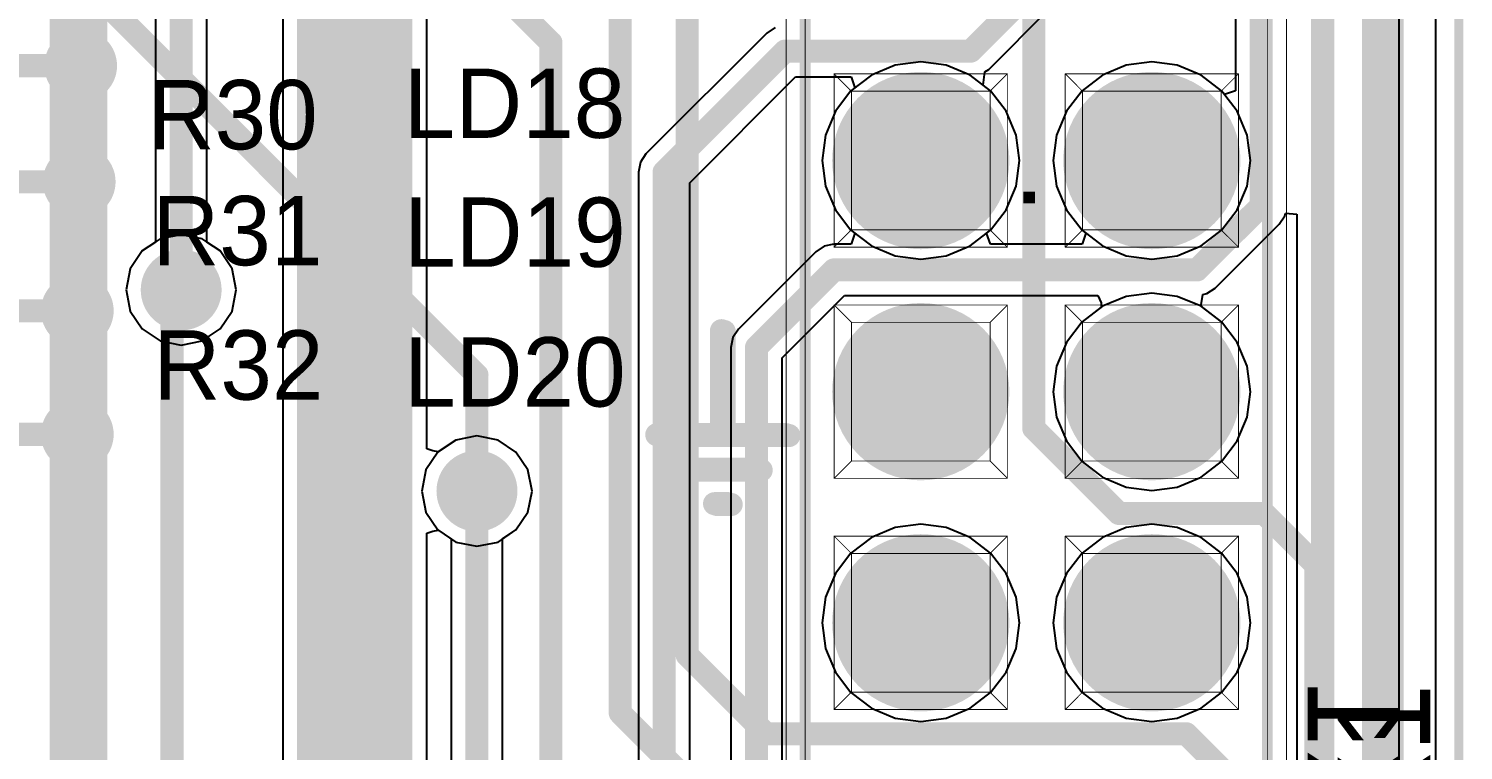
# Model space of a CAD drawing. Header units: millimetres. Extents: x 307 to 423, y 231 to 400.
# Drawn here: x 393.18 to 408.95, y 318.22 to 326.15 of the extents above; entities that cross this region are included whole.
import ezdxf

# ---------------------------------------------------------------- set-up
doc = ezdxf.new("R2010")
doc.units = ezdxf.units.MM
for name, color, linetype in [('BottomLayer', 5, 'Continuous'), ('BottomOverlay', 54, 'Continuous'), ('BottomSolder', 6, 'Continuous'), ('Mechanical1', 6, 'Continuous'), ('Mechanical14', 56, 'Continuous'), ('Mechanical16', 56, 'Continuous'), ('MidLayer1', 16, 'Continuous'), ('MidLayer2', 76, 'Continuous'), ('MultiLayer', 9, 'Continuous'), ('PadHoleLayer', 156, 'Continuous'), ('TopLayer', 1, 'Continuous'), ('TopOverlay', 2, 'Continuous'), ('TopSolder', 216, 'Continuous'), ('ViaHoleLayer', 16, 'Continuous')]:
    doc.layers.add(name, color=color, linetype=linetype)

# ---------------------------------------------------------------- blocks, each defined once
blk = doc.blocks.new('CON_SAMTEC_TSW_135_07_X_D_467')
at = {"layer": 'BottomLayer', "const_width": 0.925}
for points in [[(-36.022, 1.27, 1), (-35.098, 1.27, 1)], [(-33.482, 1.27, 1), (-32.558, 1.27, 1)], [(-30.942, 1.27, 1), (-30.018, 1.27, 1)], [(-36.022, -1.27, 1), (-35.098, -1.27, 1)], [(-33.482, -1.27, 1), (-32.558, -1.27, 1)], [(-30.942, -1.27, 1), (-30.018, -1.27, 1)]]:
    blk.add_lwpolyline(points, format="xyb", close=True, dxfattribs=at)
at = {"layer": 'BottomSolder', "const_width": 0.975}
for points in [[(-36.047, 1.27, 1), (-35.073, 1.27, 1)], [(-33.507, 1.27, 1), (-32.533, 1.27, 1)], [(-30.967, 1.27, 1), (-29.993, 1.27, 1)], [(-36.047, -1.27, 1), (-35.073, -1.27, 1)], [(-33.507, -1.27, 1), (-32.533, -1.27, 1)], [(-30.967, -1.27, 1), (-29.993, -1.27, 1)]]:
    blk.add_lwpolyline(points, format="xyb", close=True, dxfattribs=at)
at = {"layer": 'Mechanical14', "const_width": 0.01}
for points in [[(44.45, 2.54), (-44.45, 2.54)], [(-36.513, 0.318), (-36.513, 2.223)], [(-36.322, 2.032), (-36.513, 2.223)], [(-34.608, 2.223), (-36.513, 2.223)], [(-34.798, 2.032), (-34.608, 2.223)], [(-34.608, 0.318), (-34.608, 2.223)], [(-33.972, 0.318), (-33.972, 2.223)], [(-33.782, 2.032), (-33.972, 2.223)], [(-32.068, 2.223), (-33.972, 2.223)], [(-32.258, 2.032), (-32.068, 2.223)], [(-32.068, 0.318), (-32.068, 2.223)], [(-31.433, 0.318), (-31.433, 2.223)], [(-31.242, 2.032), (-31.433, 2.223)], [(-29.527, 2.223), (-31.433, 2.223)], [(-29.718, 2.032), (-29.527, 2.223)], [(-29.527, 0.318), (-29.527, 2.223)], [(-36.322, 0.508), (-36.322, 2.032)], [(-34.798, 2.032), (-36.322, 2.032)], [(-34.798, 0.508), (-34.798, 2.032)], [(-32.258, 2.032), (-33.782, 2.032)], [(-33.782, 0.508), (-33.782, 2.032)], [(-32.258, 0.508), (-32.258, 2.032)], [(-31.242, 0.508), (-31.242, 2.032)], [(-29.718, 2.032), (-31.242, 2.032)], [(-29.718, 0.508), (-29.718, 2.032)], [(-36.513, 0.318), (-36.322, 0.508)], [(-34.798, 0.508), (-36.322, 0.508)], [(-34.608, 0.318), (-34.798, 0.508)], [(-33.972, 0.318), (-33.782, 0.508)], [(-32.258, 0.508), (-33.782, 0.508)], [(-32.068, 0.318), (-32.258, 0.508)], [(-31.433, 0.318), (-31.242, 0.508)], [(-29.718, 0.508), (-31.242, 0.508)], [(-29.527, 0.318), (-29.718, 0.508)], [(-34.608, 0.318), (-36.513, 0.318)], [(-32.068, 0.318), (-33.972, 0.318)], [(-29.527, 0.318), (-31.433, 0.318)], [(-36.513, -2.223), (-36.513, -0.318)], [(-36.322, -0.508), (-36.513, -0.318)], [(-34.608, -0.318), (-36.513, -0.318)], [(-34.798, -0.508), (-34.608, -0.318)], [(-34.608, -2.223), (-34.608, -0.318)], [(-33.972, -2.223), (-33.972, -0.318)], [(-32.068, -0.318), (-33.972, -0.318)], [(-33.782, -0.508), (-33.972, -0.318)], [(-32.258, -0.508), (-32.068, -0.318)], [(-32.068, -2.223), (-32.068, -0.318)], [(-31.433, -2.223), (-31.433, -0.318)], [(-31.242, -0.508), (-31.433, -0.318)], [(-29.527, -0.318), (-31.433, -0.318)], [(-29.718, -0.508), (-29.527, -0.318)], [(-29.527, -2.223), (-29.527, -0.318)], [(-36.322, -2.032), (-36.322, -0.508)], [(-34.798, -0.508), (-36.322, -0.508)], [(-34.798, -2.032), (-34.798, -0.508)], [(-33.782, -2.032), (-33.782, -0.508)], [(-32.258, -0.508), (-33.782, -0.508)], [(-32.258, -2.032), (-32.258, -0.508)], [(-31.242, -2.032), (-31.242, -0.508)], [(-29.718, -0.508), (-31.242, -0.508)], [(-29.718, -2.032), (-29.718, -0.508)], [(-36.513, -2.223), (-36.322, -2.032)], [(-34.798, -2.032), (-36.322, -2.032)], [(-34.608, -2.223), (-34.798, -2.032)], [(-33.972, -2.223), (-33.782, -2.032)], [(-32.258, -2.032), (-33.782, -2.032)], [(-32.068, -2.223), (-32.258, -2.032)], [(-31.433, -2.223), (-31.242, -2.032)], [(-29.718, -2.032), (-31.242, -2.032)], [(-29.527, -2.223), (-29.718, -2.032)], [(-34.608, -2.223), (-36.513, -2.223)], [(-32.068, -2.223), (-33.972, -2.223)], [(-29.527, -2.223), (-31.433, -2.223)], [(44.45, -2.54), (-44.45, -2.54)]]:
    blk.add_lwpolyline(points, dxfattribs=at)
at = {"layer": 'Mechanical14', "const_width": 0.005}
for points in [[(-36.515, 2.223, 1), (-36.51, 2.223, 1)], [(-36.515, 2.223, 1), (-36.51, 2.223, 1)], [(-36.515, 2.223, 1), (-36.51, 2.223, 1)], [(-34.61, 2.223, 1), (-34.605, 2.223, 1)], [(-34.61, 2.223, 1), (-34.605, 2.223, 1)], [(-34.61, 2.223, 1), (-34.605, 2.223, 1)], [(-33.975, 2.223, 1), (-33.97, 2.223, 1)], [(-33.975, 2.223, 1), (-33.97, 2.223, 1)], [(-33.975, 2.223, 1), (-33.97, 2.223, 1)], [(-32.07, 2.223, 1), (-32.065, 2.223, 1)], [(-32.07, 2.223, 1), (-32.065, 2.223, 1)], [(-32.07, 2.223, 1), (-32.065, 2.223, 1)], [(-31.435, 2.223, 1), (-31.43, 2.223, 1)], [(-31.435, 2.223, 1), (-31.43, 2.223, 1)], [(-31.435, 2.223, 1), (-31.43, 2.223, 1)], [(-29.53, 2.223, 1), (-29.525, 2.223, 1)], [(-29.53, 2.223, 1), (-29.525, 2.223, 1)], [(-29.53, 2.223, 1), (-29.525, 2.223, 1)], [(-36.324, 2.032, 1), (-36.32, 2.032, 1)], [(-36.324, 2.032, 1), (-36.32, 2.032, 1)], [(-36.324, 2.032, 1), (-36.32, 2.032, 1)], [(-34.8, 2.032, 1), (-34.796, 2.032, 1)], [(-34.8, 2.032, 1), (-34.796, 2.032, 1)], [(-34.8, 2.032, 1), (-34.796, 2.032, 1)], [(-33.784, 2.032, 1), (-33.78, 2.032, 1)], [(-33.784, 2.032, 1), (-33.78, 2.032, 1)], [(-33.784, 2.032, 1), (-33.78, 2.032, 1)], [(-32.26, 2.032, 1), (-32.256, 2.032, 1)], [(-32.26, 2.032, 1), (-32.256, 2.032, 1)], [(-32.26, 2.032, 1), (-32.256, 2.032, 1)], [(-31.244, 2.032, 1), (-31.24, 2.032, 1)], [(-31.244, 2.032, 1), (-31.24, 2.032, 1)], [(-31.244, 2.032, 1), (-31.24, 2.032, 1)], [(-29.72, 2.032, 1), (-29.716, 2.032, 1)], [(-29.72, 2.032, 1), (-29.716, 2.032, 1)], [(-29.72, 2.032, 1), (-29.716, 2.032, 1)], [(-36.324, 0.508, 1), (-36.32, 0.508, 1)], [(-36.324, 0.508, 1), (-36.32, 0.508, 1)], [(-36.324, 0.508, 1), (-36.32, 0.508, 1)], [(-34.8, 0.508, 1), (-34.796, 0.508, 1)], [(-34.8, 0.508, 1), (-34.796, 0.508, 1)], [(-34.8, 0.508, 1), (-34.796, 0.508, 1)], [(-33.784, 0.508, 1), (-33.78, 0.508, 1)], [(-33.784, 0.508, 1), (-33.78, 0.508, 1)], [(-33.784, 0.508, 1), (-33.78, 0.508, 1)], [(-32.26, 0.508, 1), (-32.256, 0.508, 1)], [(-32.26, 0.508, 1), (-32.256, 0.508, 1)], [(-32.26, 0.508, 1), (-32.256, 0.508, 1)], [(-31.244, 0.508, 1), (-31.24, 0.508, 1)], [(-31.244, 0.508, 1), (-31.24, 0.508, 1)], [(-31.244, 0.508, 1), (-31.24, 0.508, 1)], [(-29.72, 0.508, 1), (-29.716, 0.508, 1)], [(-29.72, 0.508, 1), (-29.716, 0.508, 1)], [(-29.72, 0.508, 1), (-29.716, 0.508, 1)], [(-36.515, 0.318, 1), (-36.51, 0.318, 1)], [(-36.515, 0.318, 1), (-36.51, 0.318, 1)], [(-36.515, 0.318, 1), (-36.51, 0.318, 1)], [(-34.61, 0.318, 1), (-34.605, 0.318, 1)], [(-34.61, 0.318, 1), (-34.605, 0.318, 1)], [(-34.61, 0.318, 1), (-34.605, 0.318, 1)], [(-33.975, 0.318, 1), (-33.97, 0.318, 1)], [(-33.975, 0.318, 1), (-33.97, 0.318, 1)], [(-33.975, 0.318, 1), (-33.97, 0.318, 1)], [(-32.07, 0.318, 1), (-32.065, 0.318, 1)], [(-32.07, 0.318, 1), (-32.065, 0.318, 1)], [(-32.07, 0.318, 1), (-32.065, 0.318, 1)], [(-31.435, 0.318, 1), (-31.43, 0.318, 1)], [(-31.435, 0.318, 1), (-31.43, 0.318, 1)], [(-31.435, 0.318, 1), (-31.43, 0.318, 1)], [(-29.53, 0.318, 1), (-29.525, 0.318, 1)], [(-29.53, 0.318, 1), (-29.525, 0.318, 1)], [(-29.53, 0.318, 1), (-29.525, 0.318, 1)], [(-36.515, -0.318, 1), (-36.51, -0.318, 1)], [(-36.515, -0.318, 1), (-36.51, -0.318, 1)], [(-36.515, -0.318, 1), (-36.51, -0.318, 1)], [(-34.61, -0.318, 1), (-34.605, -0.318, 1)], [(-34.61, -0.318, 1), (-34.605, -0.318, 1)], [(-34.61, -0.318, 1), (-34.605, -0.318, 1)], [(-33.975, -0.318, 1), (-33.97, -0.318, 1)], [(-33.975, -0.318, 1), (-33.97, -0.318, 1)], [(-33.975, -0.318, 1), (-33.97, -0.318, 1)], [(-32.07, -0.318, 1), (-32.065, -0.318, 1)], [(-32.07, -0.318, 1), (-32.065, -0.318, 1)], [(-32.07, -0.318, 1), (-32.065, -0.318, 1)], [(-31.435, -0.318, 1), (-31.43, -0.318, 1)], [(-31.435, -0.318, 1), (-31.43, -0.318, 1)], [(-31.435, -0.318, 1), (-31.43, -0.318, 1)], [(-29.53, -0.318, 1), (-29.525, -0.318, 1)], [(-29.53, -0.318, 1), (-29.525, -0.318, 1)], [(-29.53, -0.318, 1), (-29.525, -0.318, 1)], [(-36.324, -0.508, 1), (-36.32, -0.508, 1)], [(-36.324, -0.508, 1), (-36.32, -0.508, 1)], [(-36.324, -0.508, 1), (-36.32, -0.508, 1)], [(-34.8, -0.508, 1), (-34.796, -0.508, 1)], [(-34.8, -0.508, 1), (-34.796, -0.508, 1)], [(-34.8, -0.508, 1), (-34.796, -0.508, 1)], [(-33.784, -0.508, 1), (-33.78, -0.508, 1)], [(-33.784, -0.508, 1), (-33.78, -0.508, 1)], [(-33.784, -0.508, 1), (-33.78, -0.508, 1)], [(-32.26, -0.508, 1), (-32.256, -0.508, 1)], [(-32.26, -0.508, 1), (-32.256, -0.508, 1)], [(-32.26, -0.508, 1), (-32.256, -0.508, 1)], [(-31.244, -0.508, 1), (-31.24, -0.508, 1)], [(-31.244, -0.508, 1), (-31.24, -0.508, 1)], [(-31.244, -0.508, 1), (-31.24, -0.508, 1)], [(-29.72, -0.508, 1), (-29.716, -0.508, 1)], [(-29.72, -0.508, 1), (-29.716, -0.508, 1)], [(-29.72, -0.508, 1), (-29.716, -0.508, 1)], [(-36.324, -2.032, 1), (-36.32, -2.032, 1)], [(-36.324, -2.032, 1), (-36.32, -2.032, 1)], [(-36.324, -2.032, 1), (-36.32, -2.032, 1)], [(-34.8, -2.032, 1), (-34.796, -2.032, 1)], [(-34.8, -2.032, 1), (-34.796, -2.032, 1)], [(-34.8, -2.032, 1), (-34.796, -2.032, 1)], [(-33.784, -2.032, 1), (-33.78, -2.032, 1)], [(-33.784, -2.032, 1), (-33.78, -2.032, 1)], [(-33.784, -2.032, 1), (-33.78, -2.032, 1)], [(-32.26, -2.032, 1), (-32.256, -2.032, 1)], [(-32.26, -2.032, 1), (-32.256, -2.032, 1)], [(-32.26, -2.032, 1), (-32.256, -2.032, 1)], [(-31.244, -2.032, 1), (-31.24, -2.032, 1)], [(-31.244, -2.032, 1), (-31.24, -2.032, 1)], [(-31.244, -2.032, 1), (-31.24, -2.032, 1)], [(-29.72, -2.032, 1), (-29.716, -2.032, 1)], [(-29.72, -2.032, 1), (-29.716, -2.032, 1)], [(-29.72, -2.032, 1), (-29.716, -2.032, 1)], [(-36.515, -2.223, 1), (-36.51, -2.223, 1)], [(-36.515, -2.223, 1), (-36.51, -2.223, 1)], [(-36.515, -2.223, 1), (-36.51, -2.223, 1)], [(-34.61, -2.223, 1), (-34.605, -2.223, 1)], [(-34.61, -2.223, 1), (-34.605, -2.223, 1)], [(-34.61, -2.223, 1), (-34.605, -2.223, 1)], [(-33.975, -2.223, 1), (-33.97, -2.223, 1)], [(-33.975, -2.223, 1), (-33.97, -2.223, 1)], [(-33.975, -2.223, 1), (-33.97, -2.223, 1)], [(-32.07, -2.223, 1), (-32.065, -2.223, 1)], [(-32.07, -2.223, 1), (-32.065, -2.223, 1)], [(-32.07, -2.223, 1), (-32.065, -2.223, 1)], [(-31.435, -2.223, 1), (-31.43, -2.223, 1)], [(-31.435, -2.223, 1), (-31.43, -2.223, 1)], [(-31.435, -2.223, 1), (-31.43, -2.223, 1)], [(-29.53, -2.223, 1), (-29.525, -2.223, 1)], [(-29.53, -2.223, 1), (-29.525, -2.223, 1)], [(-29.53, -2.223, 1), (-29.525, -2.223, 1)]]:
    blk.add_lwpolyline(points, format="xyb", close=True, dxfattribs=at)
at = {"layer": 'Mechanical16', "const_width": 0.01}
for points in [[(44.67, 2.75), (-44.67, 2.75)], [(44.67, -2.75), (-44.67, -2.75)]]:
    blk.add_lwpolyline(points, dxfattribs=at)
at = {"layer": 'MidLayer1', "const_width": 0.925}
for points in [[(-36.022, 1.27, 1), (-35.098, 1.27, 1)], [(-33.482, 1.27, 1), (-32.558, 1.27, 1)], [(-30.942, 1.27, 1), (-30.018, 1.27, 1)], [(-36.022, -1.27, 1), (-35.098, -1.27, 1)], [(-33.482, -1.27, 1), (-32.558, -1.27, 1)], [(-30.942, -1.27, 1), (-30.018, -1.27, 1)]]:
    blk.add_lwpolyline(points, format="xyb", close=True, dxfattribs=at)
at = {"layer": 'MidLayer2', "const_width": 0.925}
for points in [[(-36.022, 1.27, 1), (-35.098, 1.27, 1)], [(-33.482, 1.27, 1), (-32.558, 1.27, 1)], [(-30.942, 1.27, 1), (-30.018, 1.27, 1)], [(-36.022, -1.27, 1), (-35.098, -1.27, 1)], [(-33.482, -1.27, 1), (-32.558, -1.27, 1)], [(-30.942, -1.27, 1), (-30.018, -1.27, 1)]]:
    blk.add_lwpolyline(points, format="xyb", close=True, dxfattribs=at)
at = {"layer": 'MultiLayer', "const_width": 0.925}
for points in [[(-36.022, 1.27, 1), (-35.098, 1.27, 1)], [(-33.482, 1.27, 1), (-32.558, 1.27, 1)], [(-30.942, 1.27, 1), (-30.018, 1.27, 1)], [(-36.022, -1.27, 1), (-35.098, -1.27, 1)], [(-33.482, -1.27, 1), (-32.558, -1.27, 1)], [(-30.942, -1.27, 1), (-30.018, -1.27, 1)]]:
    blk.add_lwpolyline(points, format="xyb", close=True, dxfattribs=at)
at = {"layer": 'PadHoleLayer', "const_width": 0.5}
for points in [[(-35.81, 1.27, 1), (-35.31, 1.27, 1)], [(-33.27, 1.27, 1), (-32.77, 1.27, 1)], [(-30.73, 1.27, 1), (-30.23, 1.27, 1)], [(-35.81, -1.27, 1), (-35.31, -1.27, 1)], [(-33.27, -1.27, 1), (-32.77, -1.27, 1)], [(-30.73, -1.27, 1), (-30.23, -1.27, 1)]]:
    blk.add_lwpolyline(points, format="xyb", close=True, dxfattribs=at)
at = {"layer": 'TopLayer', "const_width": 0.925}
for points in [[(-36.022, 1.27, 1), (-35.098, 1.27, 1)], [(-33.482, 1.27, 1), (-32.558, 1.27, 1)], [(-30.942, 1.27, 1), (-30.018, 1.27, 1)], [(-36.022, -1.27, 1), (-35.098, -1.27, 1)], [(-33.482, -1.27, 1), (-32.558, -1.27, 1)], [(-30.942, -1.27, 1), (-30.018, -1.27, 1)]]:
    blk.add_lwpolyline(points, format="xyb", close=True, dxfattribs=at)
at = {"layer": 'TopOverlay', "const_width": 0.12}
for points in [[(44.45, 2.54), (-44.45, 2.54)], [(44.45, -2.54), (-44.45, -2.54)]]:
    blk.add_lwpolyline(points, dxfattribs=at)
at = {"layer": 'TopSolder', "const_width": 0.975}
for points in [[(-36.047, 1.27, 1), (-35.073, 1.27, 1)], [(-33.507, 1.27, 1), (-32.533, 1.27, 1)], [(-30.967, 1.27, 1), (-29.993, 1.27, 1)], [(-36.047, -1.27, 1), (-35.073, -1.27, 1)], [(-33.507, -1.27, 1), (-32.533, -1.27, 1)], [(-30.967, -1.27, 1), (-29.993, -1.27, 1)]]:
    blk.add_lwpolyline(points, format="xyb", close=True, dxfattribs=at)

msp = doc.modelspace()

# ---------------------------------------------------------------- linework, layer by layer
at = {"layer": 'BottomLayer'}
for p, q in [((408.645, 362.036), (408.645, 242.463)), ((395.139, 323.805), (395.139, 337.274)), ((394.574, 337.157), (394.574, 323.805)), ((395.972, 329.059), (395.972, 288.888)), ((397.555, 321.532), (397.555, 328.731)), ((402.705, 325.748), (402.443, 325.64)), ((402.986, 325.785), (402.705, 325.748)), ((403.266, 325.748), (402.986, 325.785)), ((403.528, 325.64), (403.266, 325.748)), ((405.245, 325.748), (404.983, 325.64)), ((405.526, 325.785), (405.245, 325.748)), ((405.806, 325.748), (405.526, 325.785)), ((406.068, 325.64), (405.806, 325.748)), ((402.443, 325.64), (402.219, 325.467)), ((403.752, 325.467), (403.528, 325.64)), ((404.983, 325.64), (404.759, 325.467)), ((406.292, 325.467), (406.068, 325.64)), ((402.219, 325.467), (402.047, 325.243)), ((403.925, 325.243), (403.752, 325.467)), ((404.759, 325.467), (404.587, 325.243)), ((406.465, 325.243), (406.292, 325.467)), ((402.047, 325.243), (401.938, 324.981)), ((404.033, 324.981), (403.925, 325.243)), ((404.587, 325.243), (404.478, 324.981)), ((406.573, 324.981), (406.465, 325.243)), ((401.938, 324.981), (401.901, 324.701)), ((404.07, 324.701), (404.033, 324.981)), ((404.478, 324.981), (404.441, 324.701)), ((406.61, 324.701), (406.573, 324.981)), ((401.901, 324.701), (401.938, 324.42)), ((404.033, 324.42), (404.07, 324.701)), ((404.441, 324.701), (404.478, 324.42)), ((406.573, 324.42), (406.61, 324.701)), ((401.938, 324.42), (402.047, 324.159)), ((403.925, 324.159), (404.033, 324.42)), ((404.478, 324.42), (404.587, 324.159)), ((406.465, 324.159), (406.573, 324.42)), ((402.047, 324.159), (402.219, 323.934)), ((403.752, 323.934), (403.925, 324.159)), ((404.587, 324.159), (404.759, 323.934)), ((406.292, 323.934), (406.465, 324.159)), ((402.219, 323.934), (402.443, 323.762)), ((403.528, 323.762), (403.752, 323.934)), ((404.759, 323.934), (404.983, 323.762)), ((406.068, 323.762), (406.292, 323.934)), ((394.574, 323.805), (394.428, 323.708)), ((395.285, 323.708), (395.139, 323.805)), ((394.428, 323.708), (394.296, 323.511)), ((395.416, 323.511), (395.285, 323.708)), ((402.443, 323.762), (402.705, 323.653)), ((402.705, 323.653), (402.986, 323.616)), ((402.986, 323.616), (403.266, 323.653)), ((403.266, 323.653), (403.528, 323.762)), ((404.983, 323.762), (405.245, 323.653)), ((405.245, 323.653), (405.526, 323.616)), ((405.526, 323.616), (405.806, 323.653)), ((405.806, 323.653), (406.068, 323.762)), ((394.296, 323.511), (394.25, 323.279)), ((395.462, 323.279), (395.416, 323.511)), ((394.25, 323.279), (394.296, 323.047)), ((395.416, 323.047), (395.462, 323.279)), ((405.245, 323.208), (404.983, 323.1)), ((405.526, 323.245), (405.245, 323.208)), ((405.806, 323.208), (405.526, 323.245)), ((406.068, 323.1), (405.806, 323.208)), ((394.296, 323.047), (394.428, 322.85)), ((395.285, 322.85), (395.416, 323.047)), ((404.983, 323.1), (404.759, 322.927)), ((406.292, 322.927), (406.068, 323.1)), ((394.428, 322.85), (394.624, 322.719)), ((395.088, 322.719), (395.285, 322.85)), ((404.759, 322.927), (404.587, 322.703)), ((406.465, 322.703), (406.292, 322.927)), ((394.624, 322.719), (394.856, 322.673)), ((394.856, 322.673), (395.088, 322.719)), ((404.587, 322.703), (404.478, 322.441)), ((406.573, 322.441), (406.465, 322.703)), ((404.478, 322.441), (404.441, 322.161)), ((406.61, 322.161), (406.573, 322.441)), ((404.441, 322.161), (404.478, 321.88)), ((406.573, 321.88), (406.61, 322.161)), ((404.478, 321.88), (404.587, 321.619)), ((406.465, 321.619), (406.573, 321.88)), ((397.875, 321.629), (397.682, 321.5)), ((398.107, 321.675), (397.875, 321.629)), ((398.339, 321.629), (398.107, 321.675)), ((398.536, 321.498), (398.339, 321.629)), ((404.587, 321.619), (404.759, 321.394)), ((406.292, 321.394), (406.465, 321.619)), ((397.621, 321.512), (397.555, 321.532)), ((397.682, 321.5), (397.621, 321.512)), ((398.667, 321.301), (398.536, 321.498)), ((398.714, 321.069), (398.667, 321.301)), ((404.759, 321.394), (404.983, 321.222)), ((406.068, 321.222), (406.292, 321.394)), ((404.983, 321.222), (405.245, 321.113)), ((405.245, 321.113), (405.526, 321.076)), ((405.526, 321.076), (405.806, 321.113)), ((405.806, 321.113), (406.068, 321.222)), ((398.667, 320.837), (398.714, 321.069)), ((398.536, 320.641), (398.667, 320.837)), ((397.555, 320.607), (397.621, 320.627)), ((397.621, 320.627), (397.682, 320.638)), ((397.682, 320.638), (397.825, 320.543)), ((398.39, 320.543), (398.536, 320.641)), ((402.705, 320.668), (402.443, 320.56)), ((402.986, 320.705), (402.705, 320.668)), ((403.266, 320.668), (402.986, 320.705)), ((403.528, 320.56), (403.266, 320.668)), ((405.245, 320.668), (404.983, 320.56)), ((405.526, 320.705), (405.245, 320.668)), ((405.806, 320.668), (405.526, 320.705)), ((406.068, 320.56), (405.806, 320.668)), ((397.555, 288.56), (397.555, 320.607)), ((397.825, 320.543), (397.825, 292.951)), ((398.39, 293.068), (398.39, 320.543)), ((402.443, 320.56), (402.219, 320.387)), ((403.752, 320.387), (403.528, 320.56)), ((404.983, 320.56), (404.759, 320.387)), ((406.292, 320.387), (406.068, 320.56)), ((402.219, 320.387), (402.047, 320.163)), ((403.925, 320.163), (403.752, 320.387)), ((404.759, 320.387), (404.587, 320.163)), ((406.465, 320.163), (406.292, 320.387)), ((402.047, 320.163), (401.938, 319.901)), ((404.033, 319.901), (403.925, 320.163)), ((404.587, 320.163), (404.478, 319.901)), ((406.573, 319.901), (406.465, 320.163)), ((401.938, 319.901), (401.901, 319.621)), ((404.07, 319.621), (404.033, 319.901)), ((404.478, 319.901), (404.441, 319.621)), ((406.61, 319.621), (406.573, 319.901)), ((401.901, 319.621), (401.938, 319.34)), ((404.033, 319.34), (404.07, 319.621)), ((404.441, 319.621), (404.478, 319.34)), ((406.573, 319.34), (406.61, 319.621)), ((401.938, 319.34), (402.047, 319.079)), ((403.925, 319.079), (404.033, 319.34)), ((404.478, 319.34), (404.587, 319.079)), ((406.465, 319.079), (406.573, 319.34)), ((402.047, 319.079), (402.219, 318.854)), ((403.752, 318.854), (403.925, 319.079)), ((404.587, 319.079), (404.759, 318.854)), ((406.292, 318.854), (406.465, 319.079)), ((402.219, 318.854), (402.443, 318.682)), ((403.528, 318.682), (403.752, 318.854)), ((404.759, 318.854), (404.983, 318.682)), ((406.068, 318.682), (406.292, 318.854)), ((402.443, 318.682), (402.705, 318.573)), ((402.705, 318.573), (402.986, 318.536)), ((402.986, 318.536), (403.266, 318.573)), ((403.266, 318.573), (403.528, 318.682)), ((404.983, 318.682), (405.245, 318.573)), ((405.245, 318.573), (405.526, 318.536)), ((405.526, 318.536), (405.806, 318.573)), ((405.806, 318.573), (406.068, 318.682))]:
    msp.add_line(p, q, dxfattribs=at)
for points, const_width in [([(394.856, 323.279), (394.856, 337.274)], 0.254), ([(396.763, 288.56), (396.763, 329.059)], 1.27), ([(398.107, 292.951), (398.107, 321.069)], 0.254)]:
    msp.add_lwpolyline(points, dxfattribs=dict(at, const_width=const_width))
for points, const_width in [([(393.551, 325.743, 1), (393.951, 325.743, 1)], 0.4), ([(393.535, 324.467, 1), (393.935, 324.467, 1)], 0.4), ([(394.634, 323.279, 1), (395.078, 323.279, 1)], 0.445), ([(393.514, 323.05, 1), (393.914, 323.05, 1)], 0.4), ([(394.793, 323.279, 1), (394.92, 323.279, 1)], 0.127), ([(393.514, 321.692, 1), (393.914, 321.692, 1)], 0.4), ([(397.885, 321.069, 1), (398.33, 321.069, 1)], 0.445), ([(398.044, 321.069, 1), (398.171, 321.069, 1)], 0.127)]:
    msp.add_lwpolyline(points, format="xyb", close=True, dxfattribs=dict(at, const_width=const_width))
at = {"layer": 'BottomOverlay', "const_width": 0.254}
for points in [[(400.825, 321.755), (400.825, 322.822)], [(400.114, 321.679), (401.536, 321.679)], [(400.47, 321.298), (401.232, 321.298)], [(400.749, 320.921), (400.902, 320.921)]]:
    msp.add_lwpolyline(points, dxfattribs=at)
at = {"layer": 'BottomOverlay', "const_width": 0.127}
for points in [[(400.762, 322.822, 1), (400.889, 322.822, 1)], [(400.762, 321.755, 1), (400.889, 321.755, 1)], [(400.05, 321.679, 1), (400.177, 321.679, 1)], [(401.473, 321.679, 1), (401.6, 321.679, 1)], [(400.406, 321.298, 1), (400.533, 321.298, 1)], [(401.168, 321.298, 1), (401.295, 321.298, 1)], [(400.685, 320.921, 1), (400.812, 320.921, 1)], [(400.838, 320.921, 1), (400.965, 320.921, 1)]]:
    msp.add_lwpolyline(points, format="xyb", close=True, dxfattribs=at)
at = {"layer": 'Mechanical1', "const_width": 0.1}
msp.add_lwpolyline([(408.9, 242.463), (408.9, 362.036)], dxfattribs=at)
at = {"layer": 'Mechanical14'}
msp.add_solid([(404.114, 324.232), (404.241, 324.232), (404.114, 324.359), (404.241, 324.359)], dxfattribs=at)
at = {"layer": 'MidLayer1'}
for p, q in [((408.645, 362.036), (408.645, 242.463)), ((402.705, 325.748), (402.443, 325.64)), ((402.986, 325.785), (402.705, 325.748)), ((403.266, 325.748), (402.986, 325.785)), ((403.528, 325.64), (403.266, 325.748)), ((405.245, 325.748), (404.983, 325.64)), ((405.526, 325.785), (405.245, 325.748)), ((405.806, 325.748), (405.526, 325.785)), ((406.068, 325.64), (405.806, 325.748)), ((402.443, 325.64), (402.219, 325.467)), ((403.752, 325.467), (403.528, 325.64)), ((404.983, 325.64), (404.759, 325.467)), ((406.292, 325.467), (406.068, 325.64)), ((402.219, 325.467), (402.047, 325.243)), ((403.925, 325.243), (403.752, 325.467)), ((404.759, 325.467), (404.587, 325.243)), ((406.465, 325.243), (406.292, 325.467)), ((402.047, 325.243), (401.938, 324.981)), ((404.033, 324.981), (403.925, 325.243)), ((404.587, 325.243), (404.478, 324.981)), ((406.573, 324.981), (406.465, 325.243)), ((401.938, 324.981), (401.901, 324.701)), ((404.07, 324.701), (404.033, 324.981)), ((404.478, 324.981), (404.441, 324.701)), ((406.61, 324.701), (406.573, 324.981)), ((401.901, 324.701), (401.938, 324.42)), ((404.033, 324.42), (404.07, 324.701)), ((404.441, 324.701), (404.478, 324.42)), ((406.573, 324.42), (406.61, 324.701)), ((401.938, 324.42), (402.047, 324.159)), ((403.925, 324.159), (404.033, 324.42)), ((404.478, 324.42), (404.587, 324.159)), ((406.465, 324.159), (406.573, 324.42)), ((402.047, 324.159), (402.219, 323.934)), ((403.752, 323.934), (403.925, 324.159)), ((404.587, 324.159), (404.759, 323.934)), ((406.292, 323.934), (406.465, 324.159)), ((402.219, 323.934), (402.443, 323.762)), ((403.528, 323.762), (403.752, 323.934)), ((404.759, 323.934), (404.983, 323.762)), ((406.068, 323.762), (406.292, 323.934)), ((394.624, 323.839), (394.428, 323.708)), ((394.856, 323.885), (394.624, 323.839)), ((395.088, 323.839), (394.856, 323.885)), ((395.285, 323.708), (395.088, 323.839)), ((394.428, 323.708), (394.296, 323.511)), ((395.416, 323.511), (395.285, 323.708)), ((402.443, 323.762), (402.705, 323.653)), ((402.705, 323.653), (402.986, 323.616)), ((402.986, 323.616), (403.266, 323.653)), ((403.266, 323.653), (403.528, 323.762)), ((404.983, 323.762), (405.245, 323.653)), ((405.245, 323.653), (405.526, 323.616)), ((405.526, 323.616), (405.806, 323.653)), ((405.806, 323.653), (406.068, 323.762)), ((394.296, 323.511), (394.25, 323.279)), ((395.462, 323.279), (395.416, 323.511)), ((394.25, 323.279), (394.296, 323.047)), ((395.416, 323.047), (395.462, 323.279)), ((405.245, 323.208), (404.983, 323.1)), ((405.526, 323.245), (405.245, 323.208)), ((405.806, 323.208), (405.526, 323.245)), ((406.068, 323.1), (405.806, 323.208)), ((394.296, 323.047), (394.428, 322.85)), ((395.285, 322.85), (395.416, 323.047)), ((404.983, 323.1), (404.759, 322.927)), ((406.292, 322.927), (406.068, 323.1)), ((394.428, 322.85), (394.624, 322.719)), ((395.088, 322.719), (395.285, 322.85)), ((404.759, 322.927), (404.587, 322.703)), ((406.465, 322.703), (406.292, 322.927)), ((394.624, 322.719), (394.856, 322.673)), ((394.856, 322.673), (395.088, 322.719)), ((404.587, 322.703), (404.478, 322.441)), ((406.573, 322.441), (406.465, 322.703)), ((404.478, 322.441), (404.441, 322.161)), ((406.61, 322.161), (406.573, 322.441)), ((404.441, 322.161), (404.478, 321.88)), ((406.573, 321.88), (406.61, 322.161)), ((404.478, 321.88), (404.587, 321.619)), ((406.465, 321.619), (406.573, 321.88)), ((397.875, 321.629), (397.679, 321.498)), ((398.107, 321.675), (397.875, 321.629)), ((398.339, 321.629), (398.107, 321.675)), ((398.536, 321.498), (398.339, 321.629)), ((404.587, 321.619), (404.759, 321.394)), ((406.292, 321.394), (406.465, 321.619)), ((397.679, 321.498), (397.547, 321.301)), ((398.667, 321.301), (398.536, 321.498)), ((397.547, 321.301), (397.501, 321.069)), ((398.714, 321.069), (398.667, 321.301)), ((404.759, 321.394), (404.983, 321.222)), ((406.068, 321.222), (406.292, 321.394)), ((404.983, 321.222), (405.245, 321.113)), ((405.245, 321.113), (405.526, 321.076)), ((405.526, 321.076), (405.806, 321.113)), ((405.806, 321.113), (406.068, 321.222)), ((397.501, 321.069), (397.547, 320.837)), ((398.667, 320.837), (398.714, 321.069)), ((397.547, 320.837), (397.679, 320.641)), ((398.536, 320.641), (398.667, 320.837)), ((397.679, 320.641), (397.875, 320.509)), ((398.339, 320.509), (398.536, 320.641)), ((402.705, 320.668), (402.443, 320.56)), ((402.986, 320.705), (402.705, 320.668)), ((403.266, 320.668), (402.986, 320.705)), ((403.528, 320.56), (403.266, 320.668)), ((405.245, 320.668), (404.983, 320.56)), ((405.526, 320.705), (405.245, 320.668)), ((405.806, 320.668), (405.526, 320.705)), ((406.068, 320.56), (405.806, 320.668)), ((397.875, 320.509), (398.107, 320.463)), ((398.107, 320.463), (398.339, 320.509)), ((402.443, 320.56), (402.219, 320.387)), ((403.752, 320.387), (403.528, 320.56)), ((404.983, 320.56), (404.759, 320.387)), ((406.292, 320.387), (406.068, 320.56)), ((402.219, 320.387), (402.047, 320.163)), ((403.925, 320.163), (403.752, 320.387)), ((404.759, 320.387), (404.587, 320.163)), ((406.465, 320.163), (406.292, 320.387)), ((402.047, 320.163), (401.938, 319.901)), ((404.033, 319.901), (403.925, 320.163)), ((404.587, 320.163), (404.478, 319.901)), ((406.573, 319.901), (406.465, 320.163)), ((401.938, 319.901), (401.901, 319.621)), ((404.07, 319.621), (404.033, 319.901)), ((404.478, 319.901), (404.441, 319.621)), ((406.61, 319.621), (406.573, 319.901)), ((401.901, 319.621), (401.938, 319.34)), ((404.033, 319.34), (404.07, 319.621)), ((404.441, 319.621), (404.478, 319.34)), ((406.573, 319.34), (406.61, 319.621)), ((401.938, 319.34), (402.047, 319.079)), ((403.925, 319.079), (404.033, 319.34)), ((404.478, 319.34), (404.587, 319.079)), ((406.465, 319.079), (406.573, 319.34)), ((402.047, 319.079), (402.219, 318.854)), ((403.752, 318.854), (403.925, 319.079)), ((404.587, 319.079), (404.759, 318.854)), ((406.292, 318.854), (406.465, 319.079)), ((402.219, 318.854), (402.443, 318.682)), ((403.528, 318.682), (403.752, 318.854)), ((404.759, 318.854), (404.983, 318.682)), ((406.068, 318.682), (406.292, 318.854)), ((402.443, 318.682), (402.705, 318.573)), ((402.705, 318.573), (402.986, 318.536)), ((402.986, 318.536), (403.266, 318.573)), ((403.266, 318.573), (403.528, 318.682)), ((404.983, 318.682), (405.245, 318.573)), ((405.245, 318.573), (405.526, 318.536)), ((405.526, 318.536), (405.806, 318.573)), ((405.806, 318.573), (406.068, 318.682))]:
    msp.add_line(p, q, dxfattribs=at)
for points, const_width in [([(393.551, 325.743, 1), (393.951, 325.743, 1)], 0.4), ([(393.535, 324.467, 1), (393.935, 324.467, 1)], 0.4), ([(394.634, 323.279, 1), (395.078, 323.279, 1)], 0.445), ([(393.514, 323.05, 1), (393.914, 323.05, 1)], 0.4), ([(393.514, 321.692, 1), (393.914, 321.692, 1)], 0.4), ([(397.885, 321.069, 1), (398.33, 321.069, 1)], 0.445)]:
    msp.add_lwpolyline(points, format="xyb", close=True, dxfattribs=dict(at, const_width=const_width))
at = {"layer": 'MidLayer2', "const_width": 0.254}
for points in [[(391.046, 333.871), (398.92, 325.997)], [(391.076, 329.376), (398.107, 322.344)], [(404.229, 321.758), (404.229, 328.484)], [(400.419, 319.266), (400.419, 326.632)], [(399.682, 318.631), (399.682, 326.299)], [(408.166, 244.336), (408.166, 326.302)], [(398.92, 311.773), (398.92, 325.997)], [(394.755, 323.177), (394.856, 323.279)], [(394.755, 312.459), (394.755, 323.177)], [(398.107, 321.069), (398.107, 322.344)], [(404.229, 321.758), (405.164, 320.823)], [(405.164, 320.823), (406.761, 320.823)], [(406.761, 320.823), (407.328, 320.256)], [(407.328, 320.256), (407.328, 283.492)], [(400.419, 319.266), (401.282, 318.402)], [(399.682, 318.631), (402.57, 315.743)], [(401.282, 318.402), (405.904, 318.402)], [(405.904, 318.402), (406.728, 317.579)]]:
    msp.add_lwpolyline(points, dxfattribs=at)
at = {"layer": 'MidLayer2'}
for points, const_width in [([(393.551, 325.743, 1), (393.951, 325.743, 1)], 0.4), ([(398.857, 325.997, 1), (398.984, 325.997, 1)], 0.127), ([(398.857, 325.997, 1), (398.984, 325.997, 1)], 0.127), ([(393.535, 324.467, 1), (393.935, 324.467, 1)], 0.4), ([(394.634, 323.279, 1), (395.078, 323.279, 1)], 0.445), ([(393.514, 323.05, 1), (393.914, 323.05, 1)], 0.4), ([(394.691, 323.177, 1), (394.818, 323.177, 1)], 0.127), ([(394.691, 323.177, 1), (394.818, 323.177, 1)], 0.127), ([(394.793, 323.279, 1), (394.92, 323.279, 1)], 0.127), ([(398.044, 322.344, 1), (398.171, 322.344, 1)], 0.127), ([(398.044, 322.344, 1), (398.171, 322.344, 1)], 0.127), ([(393.514, 321.692, 1), (393.914, 321.692, 1)], 0.4), ([(404.165, 321.758, 1), (404.292, 321.758, 1)], 0.127), ([(404.165, 321.758, 1), (404.292, 321.758, 1)], 0.127), ([(397.885, 321.069, 1), (398.33, 321.069, 1)], 0.445), ([(398.044, 321.069, 1), (398.171, 321.069, 1)], 0.127), ([(405.1, 320.823, 1), (405.227, 320.823, 1)], 0.127), ([(405.1, 320.823, 1), (405.227, 320.823, 1)], 0.127), ([(406.698, 320.823, 1), (406.825, 320.823, 1)], 0.127), ([(406.698, 320.823, 1), (406.825, 320.823, 1)], 0.127), ([(407.264, 320.256, 1), (407.391, 320.256, 1)], 0.127), ([(407.264, 320.256, 1), (407.391, 320.256, 1)], 0.127), ([(400.355, 319.266, 1), (400.482, 319.266, 1)], 0.127), ([(400.355, 319.266, 1), (400.482, 319.266, 1)], 0.127), ([(399.619, 318.631, 1), (399.746, 318.631, 1)], 0.127), ([(399.619, 318.631, 1), (399.746, 318.631, 1)], 0.127), ([(401.219, 318.402, 1), (401.346, 318.402, 1)], 0.127), ([(401.219, 318.402, 1), (401.346, 318.402, 1)], 0.127), ([(405.84, 318.402, 1), (405.967, 318.402, 1)], 0.127), ([(405.84, 318.402, 1), (405.967, 318.402, 1)], 0.127)]:
    msp.add_lwpolyline(points, format="xyb", close=True, dxfattribs=dict(at, const_width=const_width))
at = {"layer": 'MultiLayer'}
for points, const_width in [([(393.551, 325.743, 1), (393.951, 325.743, 1)], 0.4), ([(393.535, 324.467, 1), (393.935, 324.467, 1)], 0.4), ([(394.634, 323.279, 1), (395.078, 323.279, 1)], 0.445), ([(393.514, 323.05, 1), (393.914, 323.05, 1)], 0.4), ([(393.514, 321.692, 1), (393.914, 321.692, 1)], 0.4), ([(397.885, 321.069, 1), (398.33, 321.069, 1)], 0.445)]:
    msp.add_lwpolyline(points, format="xyb", close=True, dxfattribs=dict(at, const_width=const_width))
at = {"layer": 'PadHoleLayer'}
msp.add_lwpolyline([(404.178, 324.295), (404.178, 324.295), (404.178, 324.295), (404.178, 324.295)], close=True, dxfattribs=at)
at = {"layer": 'TopLayer'}
for p, q in [((408.645, 362.036), (408.645, 242.463)), ((408.245, 242.99), (408.245, 349.953)), ((406.445, 326.476), (406.445, 325.466)), ((403.734, 325.703), (404.387, 326.356)), ((401.385, 326.164), (401.293, 326.102)), ((401.293, 326.102), (399.965, 324.774)), ((403.673, 325.528), (403.691, 325.674)), ((403.691, 325.674), (403.734, 325.703)), ((405.245, 325.748), (404.983, 325.64)), ((405.526, 325.785), (405.245, 325.748)), ((405.806, 325.748), (405.526, 325.785)), ((406.068, 325.64), (405.806, 325.748)), ((400.447, 324.457), (401.61, 325.62)), ((401.61, 325.62), (402.221, 325.62)), ((402.261, 325.5), (402.219, 325.467)), ((402.221, 325.62), (402.261, 325.5)), ((403.752, 325.467), (403.673, 325.528)), ((404.983, 325.64), (404.759, 325.467)), ((406.292, 325.467), (406.068, 325.64)), ((402.219, 325.467), (402.047, 325.243)), ((403.925, 325.243), (403.752, 325.467)), ((404.759, 325.467), (404.587, 325.243)), ((406.325, 325.425), (406.292, 325.467)), ((406.445, 325.466), (406.325, 325.425)), ((402.047, 325.243), (401.938, 324.981)), ((404.033, 324.981), (403.925, 325.243)), ((404.587, 325.243), (404.478, 324.981)), ((401.938, 324.981), (401.901, 324.701)), ((404.07, 324.701), (404.033, 324.981)), ((404.478, 324.981), (404.441, 324.701)), ((399.965, 324.774), (399.904, 324.682)), ((399.904, 324.682), (399.882, 324.574)), ((399.882, 324.574), (399.882, 324.574)), ((399.882, 324.574), (399.882, 288.369)), ((401.901, 324.701), (401.938, 324.42)), ((404.033, 324.42), (404.07, 324.701)), ((404.441, 324.701), (404.478, 324.42)), ((400.447, 288.252), (400.447, 324.457)), ((401.938, 324.42), (402.047, 324.159)), ((403.925, 324.159), (404.033, 324.42)), ((404.478, 324.42), (404.587, 324.159)), ((402.047, 324.159), (402.219, 323.934)), ((403.752, 323.934), (403.925, 324.159)), ((404.587, 324.159), (404.759, 323.934)), ((406.927, 324.003), (406.989, 324.095)), ((406.989, 324.095), (406.994, 324.124)), ((406.994, 324.124), (407.121, 324.112)), ((407.121, 324.112), (407.121, 314.023)), ((402.219, 323.934), (402.261, 323.901)), ((403.71, 323.901), (403.752, 323.934)), ((404.759, 323.934), (404.801, 323.901)), ((406.223, 323.299), (406.927, 324.003)), ((406.927, 324.003), (406.927, 324.003)), ((394.624, 323.839), (394.428, 323.708)), ((394.856, 323.885), (394.624, 323.839)), ((395.088, 323.839), (394.856, 323.885)), ((395.285, 323.708), (395.088, 323.839)), ((402.032, 323.781), (401.924, 323.76)), ((402.221, 323.781), (402.032, 323.781)), ((402.032, 323.781), (402.032, 323.781)), ((402.261, 323.901), (402.221, 323.781)), ((403.751, 323.781), (403.71, 323.901)), ((404.761, 323.781), (403.751, 323.781)), ((404.801, 323.901), (404.761, 323.781)), ((394.428, 323.708), (394.296, 323.511)), ((395.416, 323.511), (395.285, 323.708)), ((401.832, 323.698), (400.981, 322.847)), ((401.924, 323.76), (401.832, 323.698)), ((401.832, 323.698), (401.832, 323.698)), ((394.296, 323.511), (394.25, 323.279)), ((395.462, 323.279), (395.416, 323.511)), ((406.132, 323.238), (406.223, 323.299)), ((394.25, 323.279), (394.296, 323.047)), ((395.416, 323.047), (395.462, 323.279)), ((401.463, 322.531), (402.149, 323.216)), ((402.149, 323.216), (404.934, 323.216)), ((404.934, 323.216), (404.968, 323.136)), ((404.968, 323.136), (404.97, 323.089)), ((406.07, 323.115), (406.087, 323.229)), ((406.087, 323.229), (406.132, 323.238)), ((394.296, 323.047), (394.428, 322.85)), ((395.285, 322.85), (395.416, 323.047)), ((404.97, 323.089), (404.759, 322.927)), ((406.072, 323.096), (406.07, 323.115)), ((406.292, 322.927), (406.072, 323.096)), ((394.428, 322.85), (394.624, 322.719)), ((395.088, 322.719), (395.285, 322.85)), ((400.981, 322.847), (400.92, 322.756)), ((404.759, 322.927), (404.587, 322.703)), ((406.465, 322.703), (406.292, 322.927)), ((394.624, 322.719), (394.856, 322.673)), ((394.856, 322.673), (395.088, 322.719)), ((400.92, 322.756), (400.898, 322.648)), ((404.587, 322.703), (404.478, 322.441)), ((406.573, 322.441), (406.465, 322.703)), ((400.898, 322.648), (400.898, 322.648)), ((400.898, 322.648), (400.898, 287.328)), ((401.463, 287.211), (401.463, 322.531)), ((404.478, 322.441), (404.441, 322.161)), ((406.61, 322.161), (406.573, 322.441)), ((404.441, 322.161), (404.478, 321.88)), ((406.573, 321.88), (406.61, 322.161)), ((404.478, 321.88), (404.587, 321.619)), ((406.465, 321.619), (406.573, 321.88)), ((397.875, 321.629), (397.679, 321.498)), ((398.107, 321.675), (397.875, 321.629)), ((398.339, 321.629), (398.107, 321.675)), ((398.536, 321.498), (398.339, 321.629)), ((404.587, 321.619), (404.759, 321.394)), ((406.292, 321.394), (406.465, 321.619)), ((397.679, 321.498), (397.547, 321.301)), ((398.667, 321.301), (398.536, 321.498)), ((397.547, 321.301), (397.501, 321.069)), ((398.714, 321.069), (398.667, 321.301)), ((404.759, 321.394), (404.983, 321.222)), ((406.068, 321.222), (406.292, 321.394)), ((404.983, 321.222), (405.245, 321.113)), ((405.245, 321.113), (405.526, 321.076)), ((405.526, 321.076), (405.806, 321.113)), ((405.806, 321.113), (406.068, 321.222)), ((397.501, 321.069), (397.547, 320.837)), ((398.667, 320.837), (398.714, 321.069)), ((397.547, 320.837), (397.679, 320.641)), ((398.536, 320.641), (398.667, 320.837)), ((397.679, 320.641), (397.875, 320.509)), ((398.339, 320.509), (398.536, 320.641)), ((402.705, 320.668), (402.443, 320.56)), ((402.986, 320.705), (402.705, 320.668)), ((403.266, 320.668), (402.986, 320.705)), ((403.528, 320.56), (403.266, 320.668)), ((405.245, 320.668), (404.983, 320.56)), ((405.526, 320.705), (405.245, 320.668)), ((405.806, 320.668), (405.526, 320.705)), ((406.068, 320.56), (405.806, 320.668)), ((397.875, 320.509), (398.107, 320.463)), ((398.107, 320.463), (398.339, 320.509)), ((402.443, 320.56), (402.219, 320.387)), ((403.752, 320.387), (403.528, 320.56)), ((404.983, 320.56), (404.759, 320.387)), ((406.292, 320.387), (406.068, 320.56)), ((402.219, 320.387), (402.047, 320.163)), ((403.925, 320.163), (403.752, 320.387)), ((404.759, 320.387), (404.587, 320.163)), ((406.465, 320.163), (406.292, 320.387)), ((402.047, 320.163), (401.938, 319.901)), ((404.033, 319.901), (403.925, 320.163)), ((404.587, 320.163), (404.478, 319.901)), ((406.573, 319.901), (406.465, 320.163)), ((401.938, 319.901), (401.901, 319.621)), ((404.07, 319.621), (404.033, 319.901)), ((404.478, 319.901), (404.441, 319.621)), ((406.61, 319.621), (406.573, 319.901)), ((401.901, 319.621), (401.938, 319.34)), ((404.033, 319.34), (404.07, 319.621)), ((404.441, 319.621), (404.478, 319.34)), ((406.573, 319.34), (406.61, 319.621)), ((401.938, 319.34), (402.047, 319.079)), ((403.925, 319.079), (404.033, 319.34)), ((404.478, 319.34), (404.587, 319.079)), ((406.465, 319.079), (406.573, 319.34)), ((402.047, 319.079), (402.219, 318.854)), ((403.752, 318.854), (403.925, 319.079)), ((404.587, 319.079), (404.759, 318.854)), ((406.292, 318.854), (406.465, 319.079)), ((402.219, 318.854), (402.443, 318.682)), ((403.528, 318.682), (403.752, 318.854)), ((404.759, 318.854), (404.983, 318.682)), ((406.068, 318.682), (406.292, 318.854)), ((402.443, 318.682), (402.705, 318.573)), ((402.705, 318.573), (402.986, 318.536)), ((402.986, 318.536), (403.266, 318.573)), ((403.266, 318.573), (403.528, 318.682)), ((404.983, 318.682), (405.245, 318.573)), ((405.245, 318.573), (405.526, 318.536)), ((405.526, 318.536), (405.806, 318.573)), ((405.806, 318.573), (406.068, 318.682))]:
    msp.add_line(p, q, dxfattribs=at)
at = {"layer": 'TopLayer', "const_width": 0.254}
for points in [[(407.404, 313.906), (407.404, 349.853)], [(407.963, 349.953), (407.963, 242.99)], [(406.728, 324.203), (406.728, 341.219)], [(403.535, 325.903), (404.188, 326.556)], [(400.165, 324.574), (401.493, 325.903)], [(401.493, 325.903), (403.535, 325.903)], [(392.695, 325.743), (393.929, 325.743)], [(392.679, 324.467), (393.913, 324.467)], [(400.165, 288.252), (400.165, 324.574)], [(406.023, 323.499), (406.728, 324.203)], [(401.181, 322.648), (402.032, 323.499)], [(402.032, 323.499), (406.023, 323.499)], [(392.658, 323.05), (393.892, 323.05)], [(401.181, 287.211), (401.181, 322.648)], [(392.658, 321.692), (393.892, 321.692)]]:
    msp.add_lwpolyline(points, dxfattribs=at)
at = {"layer": 'TopLayer'}
for points, const_width in [([(393.551, 325.743, 1), (393.951, 325.743, 1)], 0.4), ([(401.43, 325.903, 1), (401.557, 325.903, 1)], 0.127), ([(401.43, 325.903, 1), (401.557, 325.903, 1)], 0.127), ([(403.471, 325.903, 1), (403.598, 325.903, 1)], 0.127), ([(403.471, 325.903, 1), (403.598, 325.903, 1)], 0.127), ([(393.866, 325.743, 1), (393.993, 325.743, 1)], 0.127), ([(393.535, 324.467, 1), (393.935, 324.467, 1)], 0.4), ([(393.85, 324.467, 1), (393.977, 324.467, 1)], 0.127), ([(400.101, 324.574, 1), (400.228, 324.574, 1)], 0.127), ([(400.101, 324.574, 1), (400.228, 324.574, 1)], 0.127), ([(406.664, 324.203, 1), (406.791, 324.203, 1)], 0.127), ([(406.664, 324.203, 1), (406.791, 324.203, 1)], 0.127), ([(394.634, 323.279, 1), (395.078, 323.279, 1)], 0.445), ([(401.968, 323.499, 1), (402.095, 323.499, 1)], 0.127), ([(401.968, 323.499, 1), (402.095, 323.499, 1)], 0.127), ([(405.96, 323.499, 1), (406.087, 323.499, 1)], 0.127), ([(405.96, 323.499, 1), (406.087, 323.499, 1)], 0.127), ([(393.514, 323.05, 1), (393.914, 323.05, 1)], 0.4), ([(393.828, 323.05, 1), (393.955, 323.05, 1)], 0.127), ([(401.117, 322.648, 1), (401.244, 322.648, 1)], 0.127), ([(401.117, 322.648, 1), (401.244, 322.648, 1)], 0.127), ([(393.514, 321.692, 1), (393.914, 321.692, 1)], 0.4), ([(393.828, 321.692, 1), (393.955, 321.692, 1)], 0.127), ([(397.885, 321.069, 1), (398.33, 321.069, 1)], 0.445)]:
    msp.add_lwpolyline(points, format="xyb", close=True, dxfattribs=dict(at, const_width=const_width))
at = {"layer": 'TopOverlay'}
for points, const_width in [([(393.727, 314.892), (393.727, 326.324)], 0.635), ([(400.796, 321.764), (400.796, 322.831)], 0.254), ([(400.085, 321.688), (401.507, 321.688)], 0.254), ([(400.44, 321.307), (401.202, 321.307)], 0.254), ([(400.72, 320.93), (400.872, 320.93)], 0.254)]:
    msp.add_lwpolyline(points, dxfattribs=dict(at, const_width=const_width))
for points, const_width in [([(393.568, 326.324, 1), (393.885, 326.324, 1)], 0.318), ([(400.732, 322.831, 1), (400.859, 322.831, 1)], 0.127), ([(400.732, 321.764, 1), (400.859, 321.764, 1)], 0.127), ([(400.021, 321.688, 1), (400.148, 321.688, 1)], 0.127), ([(401.443, 321.688, 1), (401.57, 321.688, 1)], 0.127), ([(400.377, 321.307, 1), (400.504, 321.307, 1)], 0.127), ([(401.139, 321.307, 1), (401.266, 321.307, 1)], 0.127), ([(400.656, 320.93, 1), (400.783, 320.93, 1)], 0.127), ([(400.809, 320.93, 1), (400.936, 320.93, 1)], 0.127)]:
    msp.add_lwpolyline(points, format="xyb", close=True, dxfattribs=dict(at, const_width=const_width))
at = {"layer": 'ViaHoleLayer'}
for points, const_width in [([(393.639, 325.743, 1), (393.864, 325.743, 1)], 0.225), ([(393.623, 324.467, 1), (393.848, 324.467, 1)], 0.225), ([(394.729, 323.279, 1), (394.983, 323.279, 1)], 0.254), ([(393.602, 323.05, 1), (393.827, 323.05, 1)], 0.225), ([(393.602, 321.692, 1), (393.827, 321.692, 1)], 0.225), ([(397.98, 321.069, 1), (398.234, 321.069, 1)], 0.254)]:
    msp.add_lwpolyline(points, format="xyb", close=True, dxfattribs=dict(at, const_width=const_width))

# ---------------------------------------------------------------- block references
at = {"rotation": 270}
msp.add_blockref('CON_SAMTEC_TSW_135_07_X_D_467', (404.256, 289.141), dxfattribs=at)

# ---------------------------------------------------------------- texts
at = {"layer": 'BottomOverlay', "text_generation_flag": 2}
msp.add_text('AUX1', height=1.016, rotation=270, dxfattribs=at).set_placement((407.238, 315.431))
at = {"layer": 'TopOverlay'}
for s, p in [('LD18', (397.302, 324.95)), ('R30', (394.488, 324.824)), ('R31', (394.539, 323.55)), ('LD19', (397.306, 323.533)), ('R32', (394.551, 322.073)), ('LD20', (397.306, 321.997))]:
    msp.add_text(s, height=0.762, dxfattribs=at).set_placement(p)
msp.add_text('AUX1', height=1.016, rotation=90, dxfattribs=at).set_placement((408.586, 315.405))

doc.saveas('drawing.dxf')
